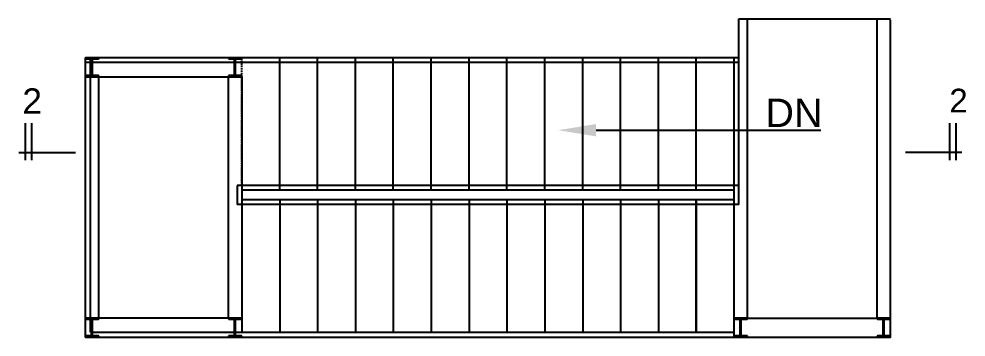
# Model space of a CAD drawing. Header units: inches. Extents: x 53231 to 57580, y 9630 to 11039.
# Drawn here: x 53230.9 to 53531, y 10176.1 to 10276.9 of the extents above; entities that cross this region are included whole.
import ezdxf
from ezdxf import colors
from ezdxf.entities.mleader import LeaderData, LeaderLine
from ezdxf.enums import TextEntityAlignment as Align
from ezdxf.math import Vec2, Vec3

# ---------------------------------------------------------------- set-up
doc = ezdxf.new("R2010")
doc.units = ezdxf.units.IN
doc.header["$MEASUREMENT"] = 0
for name, pattern in [('Amconstr', [9999, 9999, 0]), ('CENTER', [2, 1.25, -0.25, 0.25, -0.25]), ('DASHED', [0.75, 0.5, -0.25])]:
    doc.linetypes.add(name, pattern=pattern)
for name, color, linetype in [('A-TEXT-P', 242, 'Continuous'), ('COLUMN', 4, 'Continuous'), ('Grid line', 1, 'CENTER'), ('L3', 3, 'Continuous'), ('L5', 5, 'Continuous'), ('PB', 3, 'Continuous'), ('RAMP LINE', 1, 'Continuous')]:
    doc.layers.add(name, color=color, linetype=linetype)
doc.styles.add('1by8in-1F', font='arial.ttf', dxfattribs={"height": 6})
doc.styles.add('ARIAL', font='arial.ttf')
doc.styles.get("Standard").update_dxf_attribs({"font": 'arial.ttf'})

# ---------------------------------------------------------------- blocks, each defined once
blk = doc.blocks.new('A$C48294E53')
at = {"layer": 'COLUMN', "color": 4}
blk.add_lwpolyline([(2.19, 7.62), (3.63, 7.62, -0.414214), (3.81, 7.44), (3.81, 2.53, -0.414214), (3.63, 2.35), (2.19, 2.35, 0.414214), (2, 2.16), (2, 1.97), (6.19, 1.97), (6.19, 2.16, 0.414214), (6, 2.35), (4.37, 2.35, -0.414214), (4.19, 2.53), (4.19, 7.44, -0.414214), (4.37, 7.62), (6, 7.62, 0.414214), (6.19, 7.81), (6.19, 8), (2, 8), (2, 7.81, 0.414214)], format="xyb", close=True, dxfattribs=at)
blk = doc.blocks.new('A$C0EAF4FF9')
at = {"layer": 'Grid line'}
h = blk.add_hatch(dxfattribs=at)
h.set_pattern_fill('_USER', color=256, scale=0.25, angle=45, style=0, pattern_type=0)
h.set_pattern_definition([(45, (0, 0), (-0.176777, 0.176777), [])])
edge = h.paths.add_edge_path()
edge.add_line((2.19, 7.72), (3.63, 7.72))
edge.add_arc((3.63, 7.53), 0.188, 0, 90, ccw=False)
edge.add_line((3.81, 7.53), (3.81, 2.62))
edge.add_arc((3.63, 2.62), 0.188, -90, 0, ccw=False)
edge.add_line((3.63, 2.44), (2.19, 2.44))
edge.add_arc((2.19, 2.25), 0.187, 90, 180)
edge.add_line((2, 2.25), (2, 2.06))
edge.add_line((2, 2.06), (6.19, 2.06))
edge.add_line((6.19, 2.06), (6.19, 2.25))
edge.add_arc((6, 2.25), 0.188, 0, 90)
edge.add_line((6, 2.44), (4.37, 2.44))
edge.add_arc((4.37, 2.62), 0.188, 180, 270, ccw=False)
edge.add_line((4.19, 2.62), (4.19, 7.53))
edge.add_arc((4.37, 7.53), 0.188, 90, 180, ccw=False)
edge.add_line((4.37, 7.72), (6, 7.72))
edge.add_arc((6, 7.9), 0.187, 270, 360)
edge.add_line((6.19, 7.9), (6.19, 8.09))
edge.add_line((6.19, 8.09), (2, 8.09))
edge.add_line((2, 8.09), (2, 7.9))
edge.add_arc((2.19, 7.9), 0.188, 180, 270)
blk.add_blockref('A$C48294E53', (0, 0.09), dxfattribs=at)
blk = doc.blocks.new('A$C76A7568D')
at = {"layer": 'L3'}
blk.add_line((0, 3.89), (0, -31.85), dxfattribs=at)
at = {"layer": 'L5', "color": 6}
for p, q in [((-18.6, 0), (5, 0)), ((-18.6, -3.99), (5, -3.99))]:
    blk.add_line(p, q, dxfattribs=at)

msp = doc.modelspace()

# ---------------------------------------------------------------- linework, layer by layer
at = {"layer": 'RAMP LINE', "color": 2, "linetype": 'Amconstr', "lineweight": 25}
for p, q in [((53459.00953589, 10218.09535086), (53459.00953589, 10276.89942256)), ((53459.00953589, 10276.89942256), (53507.01329588, 10276.89942256)), ((53461.69703589, 10182.12535086), (53461.69703589, 10276.89942256)), ((53502.82579588, 10182.12535086), (53502.82579588, 10276.89942256)), ((53507.01329588, 10176.09535086), (53507.01329588, 10276.61619978)), ((53252.00953589, 10176.09535086), (53252.00953589, 10264.59535086)), ((53459.00953589, 10264.59535086), (53252.00953589, 10264.59535086)), ((53313.50953589, 10222.59535086), (53313.50953589, 10264.59535086)), ((53325.50953589, 10222.59535086), (53325.50953589, 10264.59535086)), ((53337.50953589, 10222.59535086), (53337.50953589, 10264.59535086)), ((53349.50953589, 10222.59535086), (53349.50953589, 10264.59535086)), ((53361.50953589, 10222.59535086), (53361.50953589, 10264.59535086)), ((53373.50953589, 10222.59535086), (53373.50953589, 10264.59535086)), ((53385.50953589, 10222.59535086), (53385.50953589, 10264.59535086)), ((53397.50953589, 10222.59535086), (53397.50953589, 10264.59535086)), ((53409.50953589, 10222.59535086), (53409.50953589, 10264.59535086)), ((53421.50953589, 10222.59535086), (53421.50953589, 10264.59535086)), ((53433.50953589, 10222.59535086), (53433.50953589, 10264.59535086)), ((53445.50953589, 10222.59535086), (53445.50953589, 10264.59535086)), ((53457.50953589, 10176.09535086), (53457.50953589, 10264.59535086)), ((53256.19703589, 10182.12535086), (53256.19703589, 10258.56535086)), ((53256.19703589, 10258.56535086), (53297.32203589, 10258.56535086)), ((53297.32203589, 10182.12535086), (53297.32203589, 10258.56535086)), ((53301.50953589, 10258.56535086), (53301.50953589, 10182.12535086)), ((53313.50953589, 10219.59535086), (53313.50953589, 10177.59535086)), ((53325.50953589, 10219.59535086), (53325.50953589, 10177.59535086)), ((53337.50953589, 10219.59535086), (53337.50953589, 10177.59535086)), ((53349.50953589, 10219.59535086), (53349.50953589, 10177.59535086)), ((53361.50953589, 10219.59535086), (53361.50953589, 10177.59535086)), ((53373.50953589, 10219.59535086), (53373.50953589, 10177.59535086)), ((53385.50953589, 10219.59535086), (53385.50953589, 10177.59535086)), ((53397.50953589, 10219.59535086), (53397.50953589, 10177.59535086)), ((53409.50953589, 10219.59535086), (53409.50953589, 10177.59535086)), ((53421.50953589, 10219.59535086), (53421.50953589, 10177.59535086)), ((53433.50953589, 10219.59535086), (53433.50953589, 10177.59535086)), ((53445.50953589, 10177.59535086), (53445.50953589, 10219.59535086)), ((53445.50953589, 10219.59535086), (53445.50953589, 10177.59535086)), ((53297.32203589, 10182.12535086), (53256.19703589, 10182.12535086)), ((53461.69703589, 10182.12535086), (53502.82579588, 10182.12535086)), ((53252.00953589, 10176.09535086), (53457.50953589, 10176.09535086)), ((53457.50953589, 10176.09535086), (53507.01329588, 10176.09535086))]:
    msp.add_line(p, q, dxfattribs=at)
at = {"layer": 'RAMP LINE', "color": 9, "linetype": 'Amconstr', "lineweight": 25}
for p, q in [((53253.50953589, 10177.59535086), (53253.50953589, 10264.59535086)), ((53459.00953589, 10263.09535086), (53252.00953589, 10263.09535086)), ((53459.00953589, 10224.09535086), (53300.00953589, 10224.09535086)), ((53300.00953589, 10224.09535086), (53300.00953589, 10218.09535086)), ((53457.50953589, 10222.59535086), (53301.50953589, 10222.59535086)), ((53301.50953589, 10222.59535086), (53301.50953589, 10219.59535086)), ((53457.50953589, 10219.59535086), (53301.50953589, 10219.59535086)), ((53459.00953589, 10218.09535086), (53300.00953589, 10218.09535086)), ((53301.50953589, 10218.09535086), (53301.50953589, 10177.59535086)), ((53253.50953589, 10177.59535086), (53457.50953589, 10177.59535086))]:
    msp.add_line(p, q, dxfattribs=at)
at = {"layer": 'RAMP LINE', "color": 9, "linetype": 'DASHED', "lineweight": 25}
msp.add_line((53301.50953589, 10224.09535086), (53301.50953589, 10264.59535086), dxfattribs=at)

# ---------------------------------------------------------------- block references
at = {"layer": 'Grid line'}
for p in [(53250.00953589, 10256.50488934), (53295.32203589, 10256.50488934), (53250.00953589, 10174.03488934), (53295.32203589, 10174.03488934), (53455.50953589, 10174.03488934), (53500.82579588, 10174.03488934)]:
    msp.add_blockref('A$C0EAF4FF9', p, dxfattribs=at)
at = {"layer": 'PB', "yscale": 0.5, "zscale": 0.5}
for p, xscale, rotation in [((53232.83450169, 10234.61304701), -0.5, 90), ((53527.69233497, 10234.61304701), 0.5, 270)]:
    msp.add_blockref('A$C76A7568D', p, dxfattribs=dict(at, xscale=xscale, rotation=rotation))

# ---------------------------------------------------------------- texts
at = {"layer": 'A-TEXT-P', "color": 4, "style": 'ARIAL'}
for height, p in [(8, (53231.97217879, 10246.89739084)), (7.5, (53525.68075758, 10247.27818588))]:
    msp.add_text('2', height=height, dxfattribs=at).set_placement(p)
at = {"layer": 'A-TEXT-P', "style": '1by8in-1F'}
msp.add_text('DN', height=9, dxfattribs=at).set_placement((53476.44989608, 10247.15102989), align=Align.MIDDLE_CENTER)

# ---------------------------------------------------------------- leaders
at = {"layer": 'RAMP LINE', "linetype": 'Amconstr', "lineweight": 25}
ml = msp.add_multileader_mtext('Standard', dxfattribs=at)
ml.set_content('', color=256)
ml.set_leader_properties()
ml.build(insert=Vec2(0, 0))
ml.multileader.update_dxf_attribs({"text_right_attachment_type": 6, "dogleg_length": 0.36, "arrow_head_size": 12})
ctx = ml.context
ctx.base_point, ctx.char_height, ctx.arrow_head_size, ctx.landing_gap_size, ctx.plane_origin = Vec3(53484.92910539, 10241.64571424), 0.18, 12, 0.09, Vec3(53301.50953589, 10241.64571424)
ctx.right_attachment = 6
notes = []
notes.append((ctx, [(0, (1, 1, 0), (53484.56910539, 10241.64571424), (1, 0), 0.36, [(0, [(53401.76779928, 10241.64571424)], 0, [])])]))
ctx.mtext.insert, ctx.mtext.flow_direction = Vec3(53485.01910539, 10241.73571424), 5
for ctx, leaders in notes:
    for number, flags, end, landing, length, lines in leaders:
        leader = LeaderData()
        leader.index, (leader.has_last_leader_line, leader.has_dogleg_vector, leader.attachment_direction) = number, flags
        leader.last_leader_point, leader.dogleg_vector, leader.dogleg_length = Vec3(end), Vec3(landing), length
        for number, points, colour, breaks in lines:
            line = LeaderLine()
            line.index, line.vertices, line.color, line.breaks = number, Vec3.list(points), colors.encode_raw_color(colour), breaks
            leader.lines.append(line)
        ctx.leaders.append(leader)

doc.saveas('drawing.dxf')
